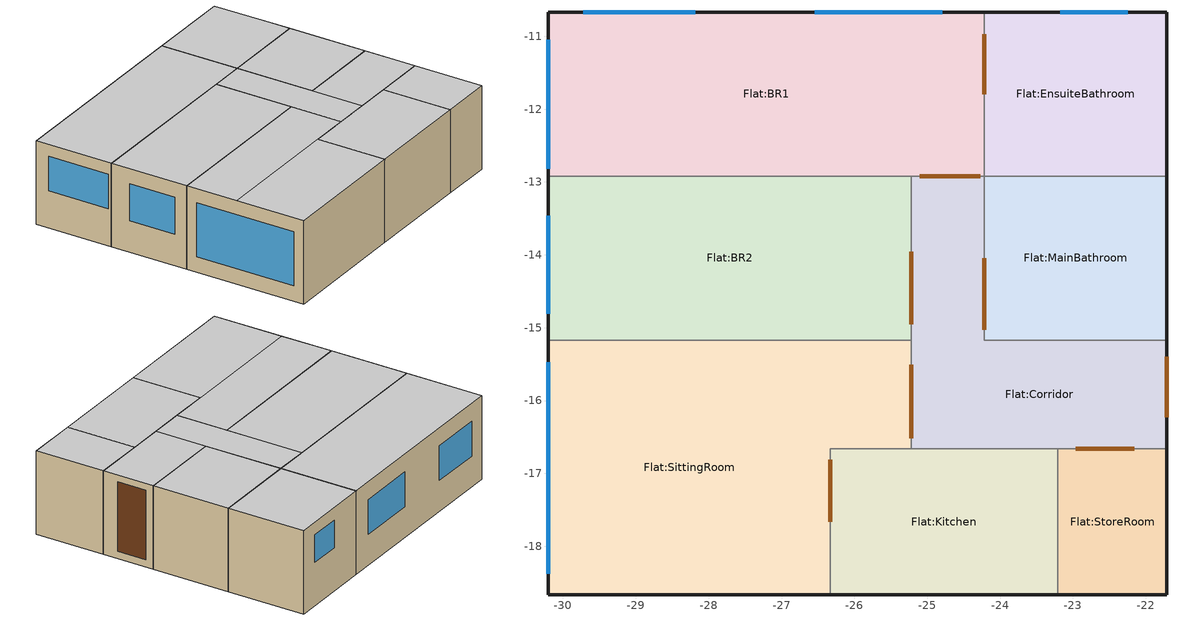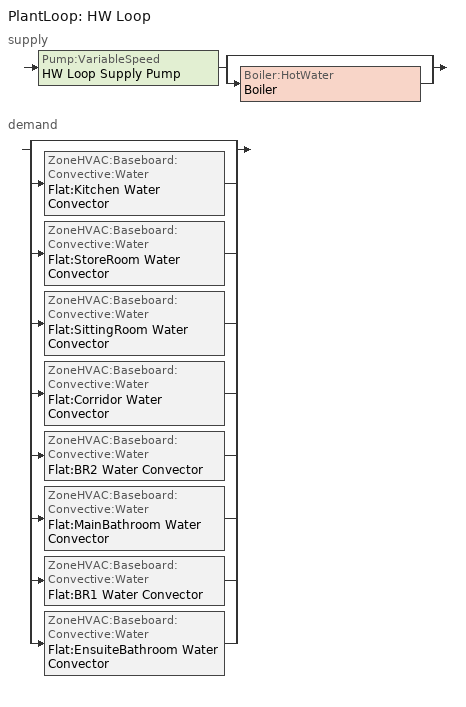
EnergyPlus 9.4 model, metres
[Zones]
Flat:Kitchen
 floor adiabatic (_flat_floor): -23.21,-18.67 -26.33,-18.67 -26.33,-16.66 -23.21,-16.66 z0
 wall outside (Copy of Cavity wall (E&W) 2002 Part L): -26.33,-18.67 -23.21,-18.67 z0:2.4
 wall to Flat:StoreRoom (9mm plasterboard on 50*100mm studs at 400 centres): -23.21,-18.67 -23.21,-16.66 z0:2.4
 wall to Flat:Corridor (9mm plasterboard on 50*100mm studs at 400 centres): -23.21,-16.66 -25.22,-16.66 z0:2.4
 wall to Flat:SittingRoom (9mm plasterboard on 50*100mm studs at 400 centres): -25.22,-16.66 -26.33,-16.66 -26.33,-18.67 z0:2.4
 door inside (Solid hardwood door (normally hung)): -26.33,-16.82 -26.33,-17.67 z0.21:2.17
 ceiling adiabatic (_flat_floor_Reversed): -26.33,-18.67 -23.21,-18.67 -23.21,-16.66 -26.33,-16.66 z2.4
Flat:StoreRoom
 floor adiabatic (_flat_floor): -21.71,-18.67 -23.21,-18.67 -23.21,-16.66 -21.71,-16.66 z0
 wall outside (Copy of Cavity wall (E&W) 2002 Part L): -23.21,-18.67 -21.71,-18.67 -21.71,-16.66 z0:2.4
 wall to Flat:Corridor (9mm plasterboard on 50*100mm studs at 400 centres): -21.71,-16.66 -23.21,-16.66 z0:2.4
 door inside (Solid hardwood door (normally hung)): -22.16,-16.66 -22.96,-16.66 z0.21:2.28
 ceiling adiabatic (_flat_floor_Reversed): -23.21,-18.67 -21.71,-18.67 -21.71,-16.66 -23.21,-16.66 z2.4
Flat:Corridor
 floor adiabatic (_flat_floor): -24.21,-15.17 -25.22,-15.17 -25.22,-12.92 -24.21,-12.92 z0; -21.71,-16.66 -25.22,-16.66 -25.22,-15.17 -21.71,-15.17 z0
 wall outside (Copy of Cavity wall (E&W) 2002 Part L): -21.71,-16.66 -21.71,-15.17 z0:2.4
 wall to Flat:SittingRoom (9mm plasterboard on 50*100mm studs at 400 centres_Rev): -25.22,-15.17 -25.22,-16.66 z0:2.4
 wall to Flat:MainBathroom (9mm plasterboard on 50*100mm studs at 400 centres): -21.71,-15.17 -24.21,-15.17 -24.21,-12.92 z0:2.4
 wall to Flat:BR1 (9mm plasterboard on 50*100mm studs at 400 centres): -24.21,-12.92 -25.22,-12.92 z0:2.4
 wall to Flat:BR2 (9mm plasterboard on 50*100mm studs at 400 centres): -25.22,-12.92 -25.22,-15.17 z0:2.4
 door inside (Solid hardwood door (normally hung)_Rev): -25.22,-15.51 -25.22,-16.52 z0.21:2.18
 door (Wooden flush panel hollow core door (normally hung)): -21.71,-16.23 -21.71,-15.4 z0.21:2.21
 door inside (Solid hardwood door (normally hung)): -24.21,-15.03 -24.21,-14.04 z0.21:2.25; -24.27,-12.92 -25.1,-12.92 z0.21:2.21; -25.22,-13.96 -25.22,-14.95 z0.21:2.17
 ceiling adiabatic (_flat_floor_Reversed): -24.21,-16.66 -21.71,-16.66 -21.71,-15.17 -24.21,-15.17 z2.4; -25.22,-16.66 -24.21,-16.66 -24.21,-12.92 -25.22,-12.92 z2.4
Flat:SittingRoom
 floor adiabatic (_flat_floor): -25.22,-16.66 -26.33,-16.66 -26.33,-15.17 -25.22,-15.17 z0; -26.33,-18.67 -30.21,-18.67 -30.21,-15.17 -26.33,-15.17 z0
 wall outside (Copy of Cavity wall (E&W) 2002 Part L): -30.21,-15.17 -30.21,-18.67 -26.33,-18.67 z0:2.4
 wall to Flat:BR2 (9mm plasterboard on 50*100mm studs at 400 centres): -25.22,-15.17 -30.21,-15.17 z0:2.4
 window (_basecase_glazing - 1001): -30.21,-15.47 -30.21,-18.38 z0.45:2
 ceiling adiabatic (_flat_floor_Reversed): -30.21,-18.67 -26.33,-18.67 -26.33,-16.66 -30.21,-16.66 z2.4; -30.21,-16.66 -25.22,-16.66 -25.22,-15.17 -30.21,-15.17 z2.4
Flat:BR2
 floor adiabatic (_flat_floor): -25.22,-15.17 -30.21,-15.17 -30.21,-12.92 -25.22,-12.92 z0
 wall outside (Copy of Cavity wall (E&W) 2002 Part L): -30.21,-12.92 -30.21,-15.17 z0:2.4
 wall to Flat:BR1 (9mm plasterboard on 50*100mm studs at 400 centres): -25.22,-12.92 -30.21,-12.92 z0:2.4
 window (_basecase_glazing - 1001): -30.21,-13.47 -30.21,-14.81 z0.9:1.97
 ceiling adiabatic (_flat_floor_Reversed): -30.21,-15.17 -25.22,-15.17 -25.22,-12.92 -30.21,-12.92 z2.4
Flat:MainBathroom
 floor adiabatic (_flat_floor): -21.71,-15.17 -24.21,-15.17 -24.21,-12.92 -21.71,-12.92 z0
 wall outside (Copy of Cavity wall (E&W) 2002 Part L): -21.71,-15.17 -21.71,-12.92 z0:2.4
 wall to Flat:EnsuiteBathroom (9mm plasterboard on 50*100mm studs at 400 centres): -21.71,-12.92 -24.21,-12.92 z0:2.4
 ceiling adiabatic (_flat_floor_Reversed): -24.21,-15.17 -21.71,-15.17 -21.71,-12.92 -24.21,-12.92 z2.4
Flat:BR1
 floor adiabatic (_flat_floor): -24.21,-12.92 -30.21,-12.92 -30.21,-10.67 -24.21,-10.67 z0
 wall outside (Copy of Cavity wall (E&W) 2002 Part L): -24.21,-10.67 -30.21,-10.67 -30.21,-12.92 z0:2.4
 wall to Flat:EnsuiteBathroom (9mm plasterboard on 50*100mm studs at 400 centres): -24.21,-12.92 -24.21,-10.67 z0:2.4
 window (_basecase_glazing - 1001): -28.19,-10.67 -29.72,-10.67 / -24.79,-10.67 -26.54,-10.67 z0.88:1.89; -30.21,-11.05 -30.21,-12.82 z1.07:2.06
 door inside (Solid hardwood door (normally hung)): -24.21,-11.79 -24.21,-10.97 z0.21:2.2
 ceiling adiabatic (_flat_floor_Reversed): -30.21,-12.92 -24.21,-12.92 -24.21,-10.67 -30.21,-10.67 z2.4
Flat:EnsuiteBathroom
 floor adiabatic (_flat_floor): -21.71,-12.92 -24.21,-12.92 -24.21,-10.67 -21.71,-10.67 z0
 wall outside (Copy of Cavity wall (E&W) 2002 Part L): -21.71,-12.92 -21.71,-10.67 -24.21,-10.67 z0:2.4
 window (_basecase_glazing - 1001): -22.25,-10.67 -23.17,-10.67 z1.24:2.03
 ceiling adiabatic (_flat_floor_Reversed): -24.21,-12.92 -21.71,-12.92 -21.71,-10.67 -24.21,-10.67 z2.4
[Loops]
PlantLoop 'HW Loop'
 supply: Pump:VariableSpeed 'HW Loop Supply Pump' > split
  | bypass
  | Boiler:HotWater 'Boiler'
 demand: split
  | bypass
  | ZoneHVAC:Baseboard:Convective:Water 'Flat:Kitchen Water Convector'
  | ZoneHVAC:Baseboard:Convective:Water 'Flat:StoreRoom Water Convector'
  | ZoneHVAC:Baseboard:Convective:Water 'Flat:SittingRoom Water Convector'
  | ZoneHVAC:Baseboard:Convective:Water 'Flat:Corridor Water Convector'
  | ZoneHVAC:Baseboard:Convective:Water 'Flat:BR2 Water Convector'
  | ZoneHVAC:Baseboard:Convective:Water 'Flat:MainBathroom Water Convector'
  | ZoneHVAC:Baseboard:Convective:Water 'Flat:BR1 Water Convector'
  | ZoneHVAC:Baseboard:Convective:Water 'Flat:EnsuiteBathroom Water Convector'
[Site:Location]
midflat2 (01-01:31-12)  (01-01:31-12): Latitude=53.43; Longitude=-6.25; Time Zone=0; Elevation {m}=85
[Site:GroundTemperature:BuildingSurface]
18, 18, 18, 18, 18, 18, 18, 18, 18, 18, 18, 18
[Site:GroundTemperature:Deep]
14, 14, 14, 14, 14, 14, 14, 14, 14, 14, 14, 14
[Site:GroundTemperature:Shallow]
14, 14, 14, 14, 14, 14, 14, 14, 14, 14, 14, 14
[Site:GroundTemperature:FCfactorMethod]
January FCfactorMethod ground temperature {C}=5.34; Februry FCfactorMethod ground temperature {C}=4.9; March FCfactorMethod ground temperature {C}=5.68; April FCfactorMethod ground temperature {C}=6.89; May FCfactorMethod ground temperature {C}=10.07; June FCfactorMethod ground temperature {C}=12.52; July FCfactorMethod ground temperature {C}=14.17; August FCfactorMethod ground temperature {C}=14.68; September FCfactorMethod ground temperature {C}=13.82; October FCfactorMethod ground temperature {C}=11.92; November FCfactorMethod ground temperature {C}=9.37; December FCfactorMethod ground temperature {C}=7.01
[Site:GroundReflectance]
0.2, 0.2, 0.2, 0.2, 0.2, 0.2, 0.2, 0.2, 0.2, 0.2, 0.2, 0.2
[Site:GroundReflectance:SnowModifier]
2, 2
[SizingPeriod:DesignDay] Day of Month=15; Humidity Condition Type=WetBulb; Barometric Pressure {N/M**2}=100308; Wind Direction {Degrees N=0, S=180}=0; Rain Indicator=No; Snow on ground indicator=No
Name | Month | Day Type -- used for schedules | Maximum Dry-Bulb Temperature {C} | Daily Dry-Bulb Temperature Range {C} | Wetbulb at Maximum Dry-Bulb{C} | Wind Speed {m/s} | Daylight Savings Time Indicator | Solar Model Indicator | Clearness {0.0 to 1.2} | Max Dry-Bulb {C} | Daily Temp Range {C} | Wet-Bulb at Max {C} | Wind Speed {M/Sec} | Clearness {0.0 to 1.2} - gives no sun (but does include long wave radiant heat exchange with sky)
Summer Design Day in midflat2 (01-01:31-12) Jul | 7 | SummerDesignDay | 22 | 7.1 | 17.1 | 0 | Yes | ASHRAEClearSky | 0.98
Winter Design Day in midflat2 (01-01:31-12) | 1 | WinterDesignDay |  |  |  |  | No |  |  | -2.7 | 0 | -2.7 | 17 | 0
[Building]
Building: North Axis=0; Terrain=Suburbs; Loads Convergence Tolerance=.04; Temperature Convergence Tolerance=.4; Solar Distribution=FullExterior; Maximum number of warmup days=25; Minimum number of warmup days=6
[Site:WaterMainsTemperature]
Calculation Method=Correlation; Annual Average Outdoor Air Temperature=10; Maximum Difference In Monthly Average Outdoor Air Temperatures=20
[Material:NoMass] Roughness=Rough; Resistance {m2-K/w}=.15; Thermal Emittance=0.9; Solar Absorptance=0.7; Visible Absorptance=0.7
5_RVAL_2; 6_RVAL_2; 11_RVAL_2
[Construction]
_flat_floor: Cast Concrete_.1, Timber Flooring_.1248
_flat_floor_Reversed: Timber Flooring_.1248, Cast Concrete_.1
9mm plasterboard on 50*100mm studs at 400 centres: Gypsum Plasterboard_.009, 5_RVAL_2, Gypsum Plasterboard_.009
9mm plasterboard on 50*100mm studs at 400 centres_Rev: Gypsum Plasterboard_.009, 6_RVAL_2, Gypsum Plasterboard_.009
Solid hardwood door (normally hung); Solid hardwood door (normally hung)_Rev: Painted Oak_.042
Copy of Cavity wall (E&W) 2002 Part L: Brickwork outer leaf_.105, Aerated Concrete Slab_.0154, Concrete 1800  kg/m3_.1, EPS 25 mm_.0142, Plasterboard (wallboard)_.013
Wooden flush panel hollow core door (normally hung): Plywood (Heavyweight)_.006, 11_RVAL_2, Plywood (Heavyweight)_.006
_basecase_glazing - 1001: Simple _basecase_glazing - 1001
[Material] Roughness=Rough; Thermal Emittance=0.9
Name | Thickness {m} | Conductivity {w/m-K} | Density {kg/m3} | Specific Heat {J/kg-K} | Solar Absorptance | Visible Absorptance
Cast Concrete_.1 | .1 | 1.13 | 2000 | 1000 | 0.6 | 0.6
Timber Flooring_.1248 | .1248 | 0.14 | 650 | 1200 | 0.78 | 0.78
Gypsum Plasterboard_.009 | .009 | 0.25 | 900 | 1000 | 0.5 | 0.5
Painted Oak_.042 | .042 | 0.19 | 700 | 2390 | 0.5 | 0.5
Brickwork outer leaf_.105 | .105 | 0.77 | 1700 | 840 | 0.7 | 0.7
Aerated Concrete Slab_.0154 | .0154 | 0.16 | 500 | 840 | 0.6 | 0.6
Concrete 1800  kg/m3_.1 | .1 | 1.13 | 1800 | 1000 | 0.6 | 0.6
EPS 25 mm_.0142 | .0142 | 0.04 | 15 | 1300 | 0.6 | 0.6
Plasterboard (wallboard)_.013 | .013 | 0.21 | 900 | 1000 | 0.6 | 0.6
Plywood (Heavyweight)_.006 | .006 | 0.15 | 700 | 1420 | 0.78 | 0.78
[WindowMaterial:SimpleGlazingSystem]
Simple _basecase_glazing - 1001: U-value W/m2/K=2; Solar Heat Gain Coefficient=.8; Visible Transmittance=.6
[Zone] Relative North (to building)=0; Zone Type=1; Zone multiplier=1; Zone inside convection algorithm=TARP; Part Of Total Floor Area=Yes
Name | Zone volume | Floor Area
Flat:Kitchen | 12.2497 | 5.104
Flat:StoreRoom | 4.8736 | 2.0307
Flat:SittingRoom | 31.0089 | 12.9204
Flat:Corridor | 15.361 | 6.4004
Flat:BR2 | 23.9551 | 9.9813
Flat:MainBathroom | 11.2586 | 4.6911
Flat:BR1 | 26.5259 | 11.0524
Flat:EnsuiteBathroom | 10.2631 | 4.2763
[PEOPLE] Number of People SCHEDULE=Dwell_DomBed_Occ; Number of People Calculation Method=People/Area; People per Zone Floor Area=0.0229388; radiant fraction=.3; User Specified Sensible Fraction=AutoCalculate; CO2 generation rate per unit of activity level (units m3/s-W=3.82e-08; Enable ASHRAE 55 comfort warnings=No; MRT Calculation Type=ZoneAveraged; Work Efficiency SCHEDULE Name (0.0-1.0,real)=Work efficiency; Clothing Insulation Calculation Method=ClothingInsulationSchedule; Air Velocity SCHEDULE Name (units m/s, real)=Default Air Velocity for Comfort Calculations; Thermal Comfort Report Type=Fanger
Name | Zone | Activity level SCHEDULE Name (units W/person, real) | Clothing Insulation SCHEDULE Name (real)
People Flat:Kitchen | Flat:Kitchen | Activity Schedule 9689 | Clothing Schedule 9689
People Flat:StoreRoom | Flat:StoreRoom | Activity Schedule 9697 | Clothing Schedule 9697
People Flat:SittingRoom | Flat:SittingRoom | Activity Schedule 9704 | Clothing Schedule 9704
People Flat:Corridor | Flat:Corridor | Activity Schedule 9713 | Clothing Schedule 9713
People Flat:BR2 | Flat:BR2 | Activity Schedule 9724 | Clothing Schedule 9724
People Flat:MainBathroom | Flat:MainBathroom | Activity Schedule 9731 | Clothing Schedule 9731
People Flat:BR1 | Flat:BR1 | Activity Schedule 9738 | Clothing Schedule 9738
People Flat:EnsuiteBathroom | Flat:EnsuiteBathroom | Activity Schedule 9746 | Clothing Schedule 9746
[Lights] Lighting SCHEDULE=Dwell_DomBed_Light; Design Level calculation method=Watts/Area; Watts per Zone Area {W/m2}=2.2; Return Air Fraction=0; Radiant fraction=.42; Fraction Visible=.18; Fraction Replaceable=1
Name | Zone | LightsEndUseKey
Flat:Kitchen General lighting | Flat:Kitchen | ELECTRIC EQUIPMENT#Flat:Kitchen#GeneralLights
Flat:StoreRoom General lighting | Flat:StoreRoom | ELECTRIC EQUIPMENT#Flat:StoreRoom#GeneralLights
Flat:SittingRoom General lighting | Flat:SittingRoom | ELECTRIC EQUIPMENT#Flat:SittingRoom#GeneralLights
Flat:Corridor General lighting | Flat:Corridor | ELECTRIC EQUIPMENT#Flat:Corridor#GeneralLights
Flat:BR2 General lighting | Flat:BR2 | ELECTRIC EQUIPMENT#Flat:BR2#GeneralLights
Flat:MainBathroom General lighting | Flat:MainBathroom | ELECTRIC EQUIPMENT#Flat:MainBathroom#GeneralLights
Flat:BR1 General lighting | Flat:BR1 | ELECTRIC EQUIPMENT#Flat:BR1#GeneralLights
Flat:EnsuiteBathroom General lighting | Flat:EnsuiteBathroom | ELECTRIC EQUIPMENT#Flat:EnsuiteBathroom#GeneralLights
[OtherEquipment] Fuel Type=Electricity; Equipment SCHEDULE=Dwell_DomBed_Equip; Design Level calculation method=Watts/Area; Watts per Zone Area {watts/m2}=3.58; Latent fraction=0; Radiant fraction=.2; Fraction Lost=0; Carbon Dioxide Generation Rate=0; End-use category=General
Name | Zone
Flat:Kitchen Equipment gain | Flat:Kitchen
Flat:StoreRoom Equipment gain | Flat:StoreRoom
Flat:SittingRoom Equipment gain | Flat:SittingRoom
Flat:Corridor Equipment gain | Flat:Corridor
Flat:BR2 Equipment gain | Flat:BR2
Flat:MainBathroom Equipment gain | Flat:MainBathroom
Flat:BR1 Equipment gain | Flat:BR1
Flat:EnsuiteBathroom Equipment gain | Flat:EnsuiteBathroom
[ZoneInfiltration:DesignFlowRate] Infiltration SCHEDULE=On 24/7; Design Volume Flow Rate calculation method=Flow/zone; Constant Term Coefficient=1; Temperature Term Coefficient=0; Velocity Term Coefficient=0; Velocity Squared Term Coefficient=0
Name | Zone | Design Volume Flow Rate (m3/s)
Flat:Kitchen Infiltration | Flat:Kitchen | .006805
Flat:StoreRoom Infiltration | Flat:StoreRoom | .002708
Flat:SittingRoom Infiltration | Flat:SittingRoom | .017227
Flat:Corridor Infiltration | Flat:Corridor | .008534
Flat:BR2 Infiltration | Flat:BR2 | .013308
Flat:MainBathroom Infiltration | Flat:MainBathroom | .006255
Flat:BR1 Infiltration | Flat:BR1 | .014737
Flat:EnsuiteBathroom Infiltration | Flat:EnsuiteBathroom | .005702
[ZoneVentilation:DesignFlowRate] Natural Ventilation SCHEDULE=Dwell_DomBed_Occ; Design Volume Flow Rate calculation method=Flow/zone; Vent type - no fan energy=NATURAL; Pressure rise (Pa)=0; Total efficiency (0-1)=1; Constant Term Coefficient=1; Temperature Term Coefficient=0; Velocity Term Coefficient=0; Velocity Squared Term Coefficient=0; Minimum indoor temperature (degC)=24; Maximum Indoor Temperature {C}=100; Max temperature difference for operation=0; Minimum outdoor Temperature (degC)=-100; Maximum outdoor Temperature {C}=100; Maximum WindSpeed {m/s}=40
Name | Zone | Natural ventilation rate (m3/s)
Flat:Kitchen Nat Vent | Flat:Kitchen | .017013
Flat:StoreRoom Nat Vent | Flat:StoreRoom | .006769
Flat:SittingRoom Nat Vent | Flat:SittingRoom | .043068
Flat:Corridor Nat Vent | Flat:Corridor | .021335
Flat:BR2 Nat Vent | Flat:BR2 | .033271
Flat:MainBathroom Nat Vent | Flat:MainBathroom | .015637
Flat:BR1 Nat Vent | Flat:BR1 | .036842
Flat:EnsuiteBathroom Nat Vent | Flat:EnsuiteBathroom | .014254
[Sizing:Plant]
HW Loop: Heating, 80, 10
[PlantLoop]
HW Loop: Water, , HW Loop Operation, HW Loop Supply Side Outlet, 100, 0, autosize, 0, autocalculate, HW Loop Supply Side Inlet, HW Loop Supply Side Outlet, HW Loop Supply Side Branches, HW Loop Supply Side Connectors, HW Loop Demand Side Inlet, HW Loop Demand Side Outlet, HW Loop Demand Side Branches, HW Loop Demand Side Connectors, SequentialLoad, HW Loop AvailabilityManager List, SingleSetpoint, None, None
[PlantEquipmentOperationSchemes]
HW Loop Operation: PlantEquipmentOperation:HeatingLoad, HW Loop Scheme 1, On 24/7
[PlantEquipmentOperation:HeatingLoad]
HW Loop Scheme 1: 0, 1e+15, HW Loop Scheme 1 Range 1 Equipment List
[PlantEquipmentList]
HW Loop Scheme 1 Range 1 Equipment List: Boiler:HotWater, Boiler
[ZoneHVAC:Baseboard:Convective:Water]
Flat:Kitchen Water Convector: Dwell_DomKitchen_Heat, Flat:Kitchen Water Convector Hot Water Inlet Node, Flat:Kitchen Water Convector Hot Water Outlet Node, HeatingDesignCapacity, autosize, , , autosize, autosize, 0.01
Flat:StoreRoom Water Convector: Off 24/7, Flat:StoreRoom Water Convector Hot Water Inlet Node, Flat:StoreRoom Water Convector Hot Water Outlet Node, HeatingDesignCapacity, autosize, , , autosize, autosize, 0.01
Flat:SittingRoom Water Convector: Dwell_DomDining_Heat, Flat:SittingRoom Water Convector Hot Water Inlet Node, Flat:SittingRoom Water Convector Hot Water Outlet Node, HeatingDesignCapacity, autosize, , , autosize, autosize, 0.01
Flat:Corridor Water Convector: Dwell_DomCirculation_Heat, Flat:Corridor Water Convector Hot Water Inlet Node, Flat:Corridor Water Convector Hot Water Outlet Node, HeatingDesignCapacity, autosize, , , autosize, autosize, 0.01
Flat:BR2 Water Convector: Dwell_DomBed_Heat, Flat:BR2 Water Convector Hot Water Inlet Node, Flat:BR2 Water Convector Hot Water Outlet Node, HeatingDesignCapacity, autosize, , , autosize, autosize, 0.01
Flat:MainBathroom Water Convector: Off 24/7, Flat:MainBathroom Water Convector Hot Water Inlet Node, Flat:MainBathroom Water Convector Hot Water Outlet Node, HeatingDesignCapacity, autosize, , , autosize, autosize, 0.01
Flat:BR1 Water Convector: Dwell_DomBed_Heat, Flat:BR1 Water Convector Hot Water Inlet Node, Flat:BR1 Water Convector Hot Water Outlet Node, HeatingDesignCapacity, autosize, , , autosize, autosize, 0.01
Flat:EnsuiteBathroom Water Convector: Off 24/7, Flat:EnsuiteBathroom Water Convector Hot Water Inlet Node, Flat:EnsuiteBathroom Water Convector Hot Water Outlet Node, HeatingDesignCapacity, autosize, , , autosize, autosize, 0.01
[Pump:VariableSpeed]
HW Loop Supply Pump: HW Loop Supply Side Inlet, HW Loop Supply Pump Water Outlet Node, autosize, 20000, autosize, 0.6, 0, 0.2, 0.8, 0, 0, 0, Intermittent
[Boiler:HotWater]
Boiler: NaturalGas, autosize, 0.6, LeavingBoiler, CondensingBoilerEff, autosize, 0, 1, 1, Boiler Water Inlet Node, Boiler Water Outlet Node, 100, NotModulated, 25, 1
[ZoneControl:Thermostat]
Flat:Kitchen Thermostat: Flat:Kitchen, Control type schedule: Always 4, ThermostatSetpoint:DualSetpoint, Flat:Kitchen Dual SP
Flat:StoreRoom Thermostat: Flat:StoreRoom, Control type schedule: Always 4, ThermostatSetpoint:DualSetpoint, Flat:StoreRoom Dual SP
Flat:SittingRoom Thermostat: Flat:SittingRoom, Control type schedule: Always 4, ThermostatSetpoint:DualSetpoint, Flat:SittingRoom Dual SP
Flat:Corridor Thermostat: Flat:Corridor, Control type schedule: Always 4, ThermostatSetpoint:DualSetpoint, Flat:Corridor Dual SP
Flat:BR2 Thermostat: Flat:BR2, Control type schedule: Always 4, ThermostatSetpoint:DualSetpoint, Flat:BR2 Dual SP
Flat:MainBathroom Thermostat: Flat:MainBathroom, Control type schedule: Always 4, ThermostatSetpoint:DualSetpoint, Flat:MainBathroom Dual SP
Flat:BR1 Thermostat: Flat:BR1, Control type schedule: Always 4, ThermostatSetpoint:DualSetpoint, Flat:BR1 Dual SP
Flat:EnsuiteBathroom Thermostat: Flat:EnsuiteBathroom, Control type schedule: Always 4, ThermostatSetpoint:DualSetpoint, Flat:EnsuiteBathroom Dual SP
[ThermostatSetpoint:DualSetpoint]
Flat:Kitchen Dual SP; Flat:StoreRoom Dual SP; Flat:SittingRoom Dual SP; Flat:Corridor Dual SP; Flat:BR2 Dual SP; Flat:MainBathroom Dual SP; Flat:BR1 Dual SP; Flat:EnsuiteBathroom Dual SP: Heating set point schedule, Cooling set point schedule
[Sizing:Zone]
Flat:Kitchen: SupplyAirTemperature, 14, 5, SupplyAirTemperature, 50, 15, 0.009, 0.004, Flat:Kitchen Design Specification Outdoor Air Object, 1.25, 1.15, DesignDay, 0, 0.00076, 0, 0, DesignDay, 0, 0.00203, 0.14158, 0.3, Flat:Kitchen Design Specification Zone Air Distribution Object, No, NeutralSupplyAir, autosize, autosize
Flat:StoreRoom: SupplyAirTemperature, 14, 5, SupplyAirTemperature, 50, 15, 0.009, 0.004, Flat:StoreRoom Design Specification Outdoor Air Object, 1.25, 1.15, DesignDay, 0, 0.00076, 0, 0, DesignDay, 0, 0.00203, 0.14158, 0.3, Flat:StoreRoom Design Specification Zone Air Distribution Object, No, NeutralSupplyAir, autosize, autosize
Flat:SittingRoom: SupplyAirTemperature, 14, 5, SupplyAirTemperature, 50, 15, 0.009, 0.004, Flat:SittingRoom Design Specification Outdoor Air Object, 1.25, 1.15, DesignDay, 0, 0.00076, 0, 0, DesignDay, 0, 0.00203, 0.14158, 0.3, Flat:SittingRoom Design Specification Zone Air Distribution Object, No, NeutralSupplyAir, autosize, autosize
Flat:Corridor: SupplyAirTemperature, 14, 5, SupplyAirTemperature, 50, 15, 0.009, 0.004, Flat:Corridor Design Specification Outdoor Air Object, 1.25, 1.15, DesignDay, 0, 0.00076, 0, 0, DesignDay, 0, 0.00203, 0.14158, 0.3, Flat:Corridor Design Specification Zone Air Distribution Object, No, NeutralSupplyAir, autosize, autosize
Flat:BR2: SupplyAirTemperature, 14, 5, SupplyAirTemperature, 50, 15, 0.009, 0.004, Flat:BR2 Design Specification Outdoor Air Object, 1.25, 1.15, DesignDay, 0, 0.00076, 0, 0, DesignDay, 0, 0.00203, 0.14158, 0.3, Flat:BR2 Design Specification Zone Air Distribution Object, No, NeutralSupplyAir, autosize, autosize
Flat:MainBathroom: SupplyAirTemperature, 14, 5, SupplyAirTemperature, 50, 15, 0.009, 0.004, Flat:MainBathroom Design Specification Outdoor Air Object, 1.25, 1.15, DesignDay, 0, 0.00076, 0, 0, DesignDay, 0, 0.00203, 0.14158, 0.3, Flat:MainBathroom Design Specification Zone Air Distribution Object, No, NeutralSupplyAir, autosize, autosize
Flat:BR1: SupplyAirTemperature, 14, 5, SupplyAirTemperature, 50, 15, 0.009, 0.004, Flat:BR1 Design Specification Outdoor Air Object, 1.25, 1.15, DesignDay, 0, 0.00076, 0, 0, DesignDay, 0, 0.00203, 0.14158, 0.3, Flat:BR1 Design Specification Zone Air Distribution Object, No, NeutralSupplyAir, autosize, autosize
Flat:EnsuiteBathroom: SupplyAirTemperature, 14, 5, SupplyAirTemperature, 50, 15, 0.009, 0.004, Flat:EnsuiteBathroom Design Specification Outdoor Air Object, 1.25, 1.15, DesignDay, 0, 0.00076, 0, 0, DesignDay, 0, 0.00203, 0.14158, 0.3, Flat:EnsuiteBathroom Design Specification Zone Air Distribution Object, No, NeutralSupplyAir, autosize, autosize
[DesignSpecification:OutdoorAir]
Flat:Kitchen Design Specification Outdoor Air Object; Flat:StoreRoom Design Specification Outdoor Air Object; Flat:SittingRoom Design Specification Outdoor Air Object; Flat:Corridor Design Specification Outdoor Air Object; Flat:BR2 Design Specification Outdoor Air Object; Flat:MainBathroom Design Specification Outdoor Air Object; Flat:BR1 Design Specification Outdoor Air Object; Flat:EnsuiteBathroom Design Specification Outdoor Air Object: Flow/Person, 0.00944, 0, 0, 0, On 24/7
[DesignSpecification:ZoneAirDistribution]
Flat:Kitchen Design Specification Zone Air Distribution Object; Flat:StoreRoom Design Specification Zone Air Distribution Object; Flat:SittingRoom Design Specification Zone Air Distribution Object; Flat:Corridor Design Specification Zone Air Distribution Object; Flat:BR2 Design Specification Zone Air Distribution Object; Flat:MainBathroom Design Specification Zone Air Distribution Object; Flat:BR1 Design Specification Zone Air Distribution Object; Flat:EnsuiteBathroom Design Specification Zone Air Distribution Object: 1, 1, , 0
[Zone equipment]
Flat:Kitchen: Flat:Kitchen Water Convector
Flat:StoreRoom: Flat:StoreRoom Water Convector
Flat:SittingRoom: Flat:SittingRoom Water Convector
Flat:Corridor: Flat:Corridor Water Convector
Flat:BR2: Flat:BR2 Water Convector
Flat:MainBathroom: Flat:MainBathroom Water Convector
Flat:BR1: Flat:BR1 Water Convector
Flat:EnsuiteBathroom: Flat:EnsuiteBathroom Water Convector
[AvailabilityManager:Scheduled]
HW Loop Availability: On 24/7
[SetpointManager:Scheduled]
HW Loop Setpoint Manager: Temperature, Copy of Hot Water flow set point temperature: Always 80.0 C, HW Loop Setpoint Manager Node List
[Schedule:Compact]
Work efficiency; Off 24/7: Any Number, Through: 12/31, For: AllDays, Until: 24:00, 0
On 24/7: Any Number, Through: 12/31, For: AllDays, Until: 24:00, 1
Heating set point schedule: Any Number, Through: 12/31, For: AllDays, Until: 24:00, 20
Cooling set point schedule: Any Number, Through: 12/31, For: AllDays, Until: 24:00, 24
Control type schedule: Always 4: Any Number, Through: 12/31, For: AllDays, Until: 24:00, 4
Dwell_DomBed_Occ: Fraction, Through: 31 Dec, For: Weekdays SummerDesignDay, Until: 07:00, 1, Until: 08:00, 0.5, Until: 09:00, 0.25, Until: 22:00, 0, Until: 23:00, 0.25, Until: 24:00, 0.75, For: Weekends, Until: 07:00, 1, Until: 08:00, 0.5, Until: 09:00, 0.25, Until: 22:00, 0, Until: 23:00, 0.25, Until: 24:00, 0.75, For: Holidays, Until: 07:00, 1, Until: 08:00, 0.5, Until: 09:00, 0.25, Until: 22:00, 0, Until: 23:00, 0.25, Until: 24:00, 0.75, For: WinterDesignDay AllOtherDays, Until: 24:00, 0
Dwell_DomBed_Light: Fraction, Through: 31 Dec, For: Weekdays SummerDesignDay, Until: 07:00, 0, Until: 10:00, 1, Until: 19:00, 0, Until: 23:00, 0.2, Until: 24:00, 0, For: Weekends, Until: 07:00, 0, Until: 10:00, 1, Until: 19:00, 0, Until: 23:00, 0.2, Until: 24:00, 0, For: Holidays, Until: 07:00, 0, Until: 10:00, 1, Until: 19:00, 0, Until: 23:00, 0.2, Until: 24:00, 0, For: WinterDesignDay AllOtherDays, Until: 24:00, 0
Dwell_DomBed_Equip: Fraction, Through: 31 Dec, For: Weekdays SummerDesignDay, Until: 07:00, 0.06993, Until: 08:00, 0.53497, Until: 09:00, 1, Until: 10:00, 0.53497, Until: 17:00, 0.06993, Until: 18:00, 0.30245, Until: 19:00, 0.53497, Until: 20:00, 0.76748, Until: 22:00, 1, Until: 23:00, 0.76748, Until: 24:00, 0.30245, For: Weekends, Until: 07:00, 0.06993, Until: 08:00, 0.53497, Until: 09:00, 1, Until: 10:00, 0.53497, Until: 17:00, 0.06993, Until: 18:00, 0.30245, Until: 19:00, 0.53497, Until: 20:00, 0.76748, Until: 22:00, 1, Until: 23:00, 0.76748, Until: 24:00, 0.30245, For: Holidays, Until: 07:00, 0.06993, Until: 08:00, 0.53497, Until: 09:00, 1, Until: 10:00, 0.53497, Until: 17:00, 0.06993, Until: 18:00, 0.30245, Until: 19:00, 0.53497, Until: 20:00, 0.76748, Until: 22:00, 1, Until: 23:00, 0.76748, Until: 24:00, 0.30245, For: WinterDesignDay AllOtherDays, Until: 24:00, 0
Dwell_DomBed_Heat: Temperature, Through: 31 Dec, For: Weekdays SummerDesignDay, Until: 09:00, 1, Until: 20:00, 0.5, Until: 24:00, 1, For: WinterDesignDay, Until: 24:00, 1, For: Weekends, Until: 09:00, 1, Until: 20:00, 0.5, Until: 24:00, 1, For: Holidays, Until: 09:00, 1, Until: 20:00, 0.5, Until: 24:00, 1, For: AllOtherDays, Until: 24:00, 0
Dwell_DomDining_Heat: Temperature, Through: 31 Dec, For: Weekdays SummerDesignDay, Until: 04:00, 0.5, Until: 10:00, 1, Until: 16:00, 0.5, Until: 22:00, 1, Until: 24:00, 0.5, For: WinterDesignDay, Until: 24:00, 1, For: Weekends, Until: 04:00, 0.5, Until: 10:00, 1, Until: 16:00, 0.5, Until: 22:00, 1, Until: 24:00, 0.5, For: Holidays, Until: 04:00, 0.5, Until: 10:00, 1, Until: 16:00, 0.5, Until: 22:00, 1, Until: 24:00, 0.5, For: AllOtherDays, Until: 24:00, 0
Dwell_DomKitchen_Heat: Temperature, Through: 31 Dec, For: Weekdays SummerDesignDay, Until: 05:00, 0.5, Until: 10:00, 1, Until: 17:00, 0.5, Until: 23:00, 1, Until: 24:00, 0.5, For: WinterDesignDay, Until: 24:00, 1, For: Weekends, Until: 05:00, 0.5, Until: 10:00, 1, Until: 17:00, 0.5, Until: 23:00, 1, Until: 24:00, 0.5, For: Holidays, Until: 05:00, 0.5, Until: 10:00, 1, Until: 17:00, 0.5, Until: 23:00, 1, Until: 24:00, 0.5, For: AllOtherDays, Until: 24:00, 0
Dwell_DomCirculation_Heat: Temperature, Through: 31 Dec, For: Weekdays SummerDesignDay, Until: 05:00, 0.5, Until: 10:00, 1, Until: 17:00, 0.5, Until: 23:00, 1, Until: 24:00, 0.5, For: WinterDesignDay, Until: 24:00, 1, For: Weekends, Until: 05:00, 0.5, Until: 24:00, 1, For: Holidays, Until: 05:00, 0.5, Until: 24:00, 1, For: AllOtherDays, Until: 24:00, 0
Default Air Velocity for Comfort Calculations: Any Number, Through: 12/31, For: AllDays, Until: 24:00, 0.137
Copy of Hot Water flow set point temperature: Always 80.0 C: Any Number, Through: 12/31, For: AllDays, Until: 19:00, 70, Until: 24:00, 0
Activity Schedule 9689; Activity Schedule 9697; Activity Schedule 9704; Activity Schedule 9713; Activity Schedule 9724; Activity Schedule 9731; Activity Schedule 9738; Activity Schedule 9746: Any Number, Through: 12/31, For: AllDays, Until: 24:00, 81
Clothing Schedule 9689; Clothing Schedule 9697; Clothing Schedule 9704; Clothing Schedule 9713; Clothing Schedule 9724; Clothing Schedule 9731; Clothing Schedule 9738; Clothing Schedule 9746: Any Number, Through: 4/1, For: AllDays, Until: 24:00, 1, Through: 9/30, For: AllDays, Until: 24:00, .5, Through: 12/31, For: AllDays, Until: 24:00, 1
[Curve:Biquadratic]
CondensingBoilerEff: Coefficient 1=1.12497; Coefficient 2=0.0149639; Coefficient 3=-0.0259983; Coefficient 4=0; Coefficient 5=-1.40464e-06; Coefficient 6=-0.00153624; Minimum X=0.1; Maximum X=1; Minimum Y=30; Maximum Y=85
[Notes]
Geometry convention template : External measurements
Zone geometry and surface areas : 2-Outer
Zone volume calculation method : 1-Inner
Zone floor area calculation method : 1-Inner
Window to wall ratio method : 1-Inner
Hourly weather file: C:\ProgramData\DesignBuilder\Weather Data\IRL_DUBLIN_IWEC.epw
